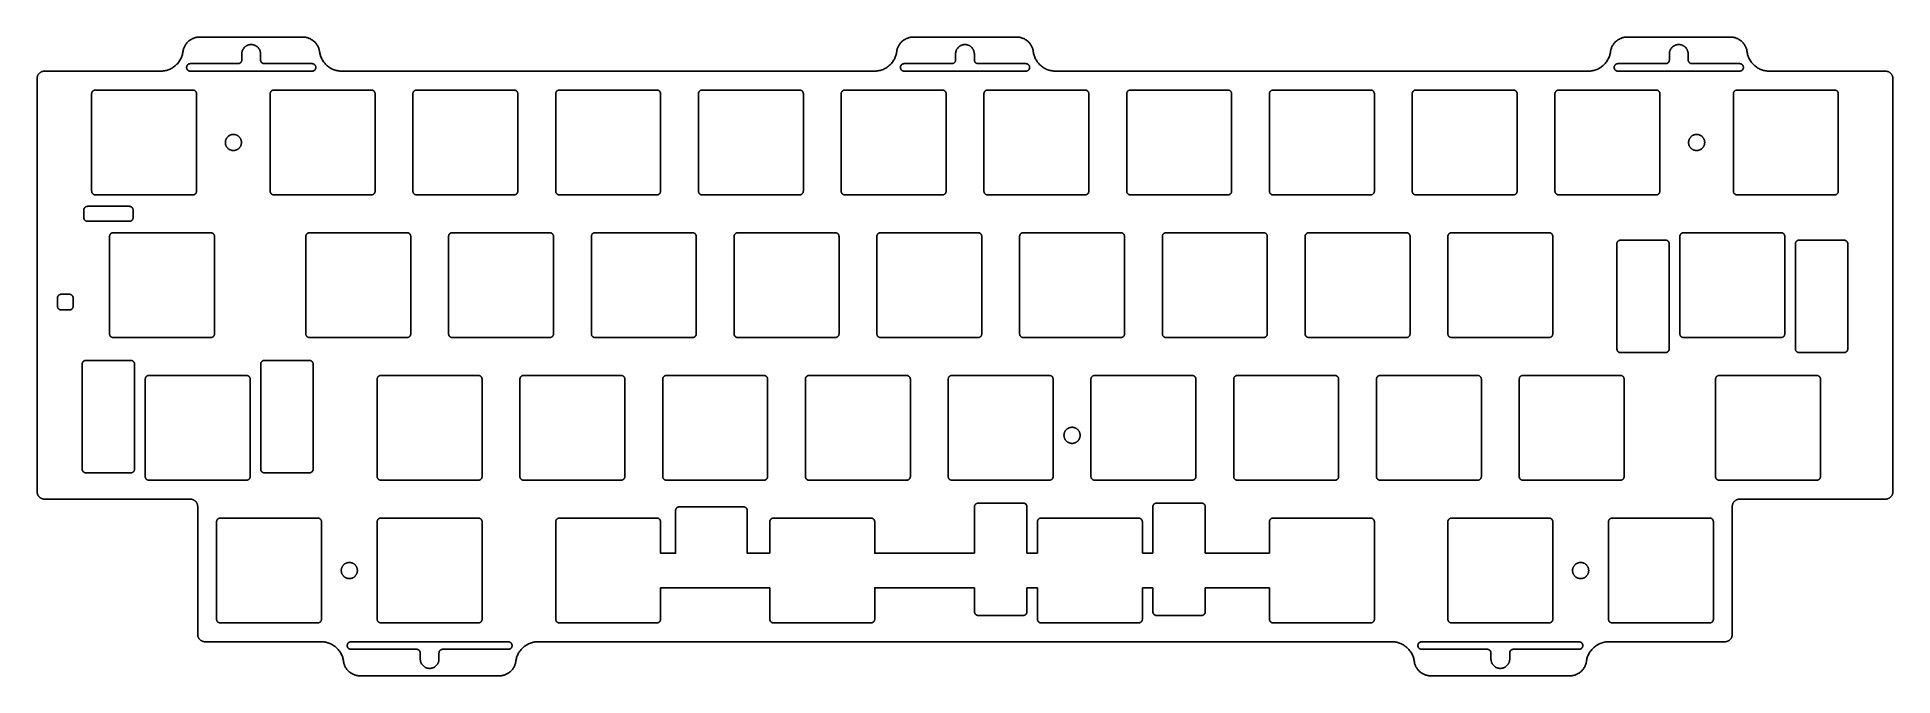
# Model space of a CAD drawing. Header units: millimetres. Extents: x -2983 to -2736, y 250 to 336.
import ezdxf

# ---------------------------------------------------------------- set-up
doc = ezdxf.new("R2010")
doc.units = ezdxf.units.MM
doc.layers.add('默认', color=7, linetype='Continuous', true_color=0xffffff)

msp = doc.modelspace()

# ---------------------------------------------------------------- linework, layer by layer
at = {"layer": '默认'}
for p, q in [((-2977.17, 312.41), (-2977.17, 311.41)), ((-2971.09, 312.91), (-2976.67, 312.91)), ((-2970.59, 311.41), (-2970.59, 312.41)), ((-2976.67, 310.91), (-2971.09, 310.91))]:
    msp.add_line(p, q, dxfattribs=at)
for points in [[(-2979.09, 301.17), (-2979.63, 301.17), (-2980.18, 301.17)], [(-2980.18, 299.07), (-2979.63, 299.07), (-2979.09, 299.07)], [(-2889.13, 272.79), (-2897.7, 272.79)], [(-2898.2, 272.29), (-2898.2, 266.59), (-2900.2, 266.59), (-2900.2, 270.79)], [(-2885.63, 266.59), (-2888.63, 266.59), (-2888.63, 272.29)], [(-2858.31, 266.59), (-2871.63, 266.59), (-2871.63, 270.79)], [(-2849.91, 266.59), (-2851.31, 266.59)], [(-2834.51, 266.59), (-2835.91, 266.59)], [(-2818.95, 266.59), (-2827.51, 266.59)], [(-2900.2, 257.79), (-2900.2, 261.99), (-2885.63, 261.99)], [(-2871.63, 257.79), (-2871.63, 261.99), (-2858.31, 261.99)], [(-2851.31, 261.99), (-2849.91, 261.99)], [(-2835.91, 261.99), (-2834.51, 261.99)], [(-2827.51, 261.99), (-2818.95, 261.99)]]:
    msp.add_lwpolyline(points, dxfattribs=at)
for points, weights in [([(-2963.94, 333.56), (-2963.68, 335.51), (-2961.71, 335.51)], [1, 0.752772652709, 1]), ([(-2947.94, 335.51), (-2945.98, 335.51), (-2945.71, 333.56)], [1, 0.752772652709, 1]), ([(-2868.69, 333.56), (-2868.43, 335.51), (-2866.46, 335.51)], [1, 0.752772652709, 1]), ([(-2852.69, 335.51), (-2850.73, 335.51), (-2850.46, 333.56)], [1, 0.752772652709, 1]), ([(-2773.44, 333.56), (-2773.18, 335.51), (-2771.21, 335.51)], [1, 0.752772652709, 1]), ([(-2757.44, 335.51), (-2755.48, 335.51), (-2755.21, 333.56)], [1, 0.752772652709, 1]), ([(-2966.91, 330.96), (-2964.29, 330.96), (-2963.94, 333.56)], [1, 0.752772652709, 1]), ([(-2956.08, 332.46), (-2956.08, 331.96), (-2956.58, 331.96)], [1, 0.707106781187, 1]), ([(-2953.08, 331.96), (-2953.58, 331.96), (-2953.58, 332.46)], [1, 0.707106781187, 1]), ([(-2945.71, 333.56), (-2945.37, 330.96), (-2942.74, 330.96)], [1, 0.752772652709, 1]), ([(-2871.66, 330.96), (-2869.04, 330.96), (-2868.69, 333.56)], [1, 0.752772652709, 1]), ([(-2860.83, 332.46), (-2860.83, 331.96), (-2861.33, 331.96)], [1, 0.707106781187, 1]), ([(-2857.83, 331.96), (-2858.33, 331.96), (-2858.33, 332.46)], [1, 0.707106781187, 1]), ([(-2850.46, 333.56), (-2850.12, 330.96), (-2847.49, 330.96)], [1, 0.752772652709, 1]), ([(-2776.41, 330.96), (-2773.79, 330.96), (-2773.44, 333.56)], [1, 0.752772652709, 1]), ([(-2765.58, 332.46), (-2765.58, 331.96), (-2766.08, 331.96)], [1, 0.707106781186, 1]), ([(-2762.58, 331.96), (-2763.08, 331.96), (-2763.08, 332.46)], [1, 0.707106781187, 1]), ([(-2755.21, 333.56), (-2754.87, 330.96), (-2752.24, 330.96)], [1, 0.752772652709, 1]), ([(-2983.4, 329.96), (-2983.4, 330.96), (-2982.4, 330.96)], [1, 0.707106781187, 1]), ([(-2736.76, 330.96), (-2735.76, 330.96), (-2735.76, 329.96)], [1, 0.707106781187, 1]), ([(-2975.62, 328.44), (-2976.12, 328.44), (-2976.12, 327.94)], [1, 0.707106781186, 1]), ([(-2962.12, 327.94), (-2962.12, 328.44), (-2962.62, 328.44)], [1, 0.707106781187, 1]), ([(-2951.8, 328.44), (-2952.3, 328.44), (-2952.3, 327.94)], [1, 0.707106781187, 1]), ([(-2938.3, 327.94), (-2938.3, 328.44), (-2938.8, 328.44)], [1, 0.707106781186, 1]), ([(-2932.75, 328.44), (-2933.25, 328.44), (-2933.25, 327.94)], [1, 0.707106781187, 1]), ([(-2919.25, 327.94), (-2919.25, 328.44), (-2919.75, 328.44)], [1, 0.707106781186, 1]), ([(-2913.7, 328.44), (-2914.2, 328.44), (-2914.2, 327.94)], [1, 0.707106781186, 1]), ([(-2900.2, 327.94), (-2900.2, 328.44), (-2900.7, 328.44)], [1, 0.707106781187, 1]), ([(-2894.65, 328.44), (-2895.15, 328.44), (-2895.15, 327.94)], [1, 0.707106781187, 1]), ([(-2881.15, 327.94), (-2881.15, 328.44), (-2881.65, 328.44)], [1, 0.707106781186, 1]), ([(-2875.6, 328.44), (-2876.1, 328.44), (-2876.1, 327.94)], [1, 0.707106781186, 1]), ([(-2862.1, 327.94), (-2862.1, 328.44), (-2862.6, 328.44)], [1, 0.707106781187, 1]), ([(-2856.55, 328.44), (-2857.05, 328.44), (-2857.05, 327.94)], [1, 0.707106781186, 1]), ([(-2843.05, 327.94), (-2843.05, 328.44), (-2843.55, 328.44)], [1, 0.707106781186, 1]), ([(-2837.5, 328.44), (-2838, 328.44), (-2838, 327.94)], [1, 0.707106781187, 1]), ([(-2824, 327.94), (-2824, 328.44), (-2824.5, 328.44)], [1, 0.707106781187, 1]), ([(-2818.45, 328.44), (-2818.95, 328.44), (-2818.95, 327.94)], [1, 0.707106781186, 1]), ([(-2804.95, 327.94), (-2804.95, 328.44), (-2805.45, 328.44)], [1, 0.707106781186, 1]), ([(-2799.4, 328.44), (-2799.9, 328.44), (-2799.9, 327.94)], [1, 0.707106781186, 1]), ([(-2785.9, 327.94), (-2785.9, 328.44), (-2786.4, 328.44)], [1, 0.707106781186, 1]), ([(-2780.35, 328.44), (-2780.85, 328.44), (-2780.85, 327.94)], [1, 0.707106781186, 1]), ([(-2766.85, 327.94), (-2766.85, 328.44), (-2767.35, 328.44)], [1, 0.707106781186, 1]), ([(-2756.54, 328.44), (-2757.04, 328.44), (-2757.04, 327.94)], [1, 0.707106781186, 1]), ([(-2743.04, 327.94), (-2743.04, 328.44), (-2743.54, 328.44)], [1, 0.707106781186, 1]), ([(-2976.12, 314.94), (-2976.12, 314.44), (-2975.62, 314.44)], [1, 0.707106781186, 1]), ([(-2962.62, 314.44), (-2962.12, 314.44), (-2962.12, 314.94)], [1, 0.707106781187, 1]), ([(-2952.3, 314.94), (-2952.3, 314.44), (-2951.8, 314.44)], [1, 0.707106781187, 1]), ([(-2938.8, 314.44), (-2938.3, 314.44), (-2938.3, 314.94)], [1, 0.707106781187, 1]), ([(-2933.25, 314.94), (-2933.25, 314.44), (-2932.75, 314.44)], [1, 0.707106781186, 1]), ([(-2919.75, 314.44), (-2919.25, 314.44), (-2919.25, 314.94)], [1, 0.707106781187, 1]), ([(-2914.2, 314.94), (-2914.2, 314.44), (-2913.7, 314.44)], [1, 0.707106781187, 1]), ([(-2900.7, 314.44), (-2900.2, 314.44), (-2900.2, 314.94)], [1, 0.707106781186, 1]), ([(-2895.15, 314.94), (-2895.15, 314.44), (-2894.65, 314.44)], [1, 0.707106781186, 1]), ([(-2881.65, 314.44), (-2881.15, 314.44), (-2881.15, 314.94)], [1, 0.707106781187, 1]), ([(-2876.1, 314.94), (-2876.1, 314.44), (-2875.6, 314.44)], [1, 0.707106781187, 1]), ([(-2862.6, 314.44), (-2862.1, 314.44), (-2862.1, 314.94)], [1, 0.707106781187, 1]), ([(-2857.05, 314.94), (-2857.05, 314.44), (-2856.55, 314.44)], [1, 0.707106781186, 1]), ([(-2843.55, 314.44), (-2843.05, 314.44), (-2843.05, 314.94)], [1, 0.707106781186, 1]), ([(-2838, 314.94), (-2838, 314.44), (-2837.5, 314.44)], [1, 0.707106781187, 1]), ([(-2824.5, 314.44), (-2824, 314.44), (-2824, 314.94)], [1, 0.707106781187, 1]), ([(-2818.95, 314.94), (-2818.95, 314.44), (-2818.45, 314.44)], [1, 0.707106781186, 1]), ([(-2805.45, 314.44), (-2804.95, 314.44), (-2804.95, 314.94)], [1, 0.707106781187, 1]), ([(-2799.9, 314.94), (-2799.9, 314.44), (-2799.4, 314.44)], [1, 0.707106781186, 1]), ([(-2786.4, 314.44), (-2785.9, 314.44), (-2785.9, 314.94)], [1, 0.707106781186, 1]), ([(-2780.85, 314.94), (-2780.85, 314.44), (-2780.35, 314.44)], [1, 0.707106781187, 1]), ([(-2767.35, 314.44), (-2766.85, 314.44), (-2766.85, 314.94)], [1, 0.707106781186, 1]), ([(-2757.04, 314.94), (-2757.04, 314.44), (-2756.54, 314.44)], [1, 0.707106781187, 1]), ([(-2743.54, 314.44), (-2743.04, 314.44), (-2743.04, 314.94)], [1, 0.707106781186, 1]), ([(-2976.67, 312.91), (-2977.17, 312.91), (-2977.17, 312.41)], [1, 0.707106781187, 1]), ([(-2970.59, 312.41), (-2970.59, 312.91), (-2971.09, 312.91)], [1, 0.707106781187, 1]), ([(-2977.17, 311.41), (-2977.17, 310.91), (-2976.67, 310.91)], [1, 0.707106781187, 1]), ([(-2971.09, 310.91), (-2970.59, 310.91), (-2970.59, 311.41)], [1, 0.707106781186, 1]), ([(-2973.23, 309.39), (-2973.73, 309.39), (-2973.73, 308.89)], [1, 0.707106781186, 1]), ([(-2959.73, 308.89), (-2959.73, 309.39), (-2960.23, 309.39)], [1, 0.707106781187, 1]), ([(-2947.04, 309.39), (-2947.54, 309.39), (-2947.54, 308.89)], [1, 0.707106781186, 1]), ([(-2933.54, 308.89), (-2933.54, 309.39), (-2934.04, 309.39)], [1, 0.707106781187, 1]), ([(-2927.99, 309.39), (-2928.49, 309.39), (-2928.49, 308.89)], [1, 0.707106781187, 1]), ([(-2914.49, 308.89), (-2914.49, 309.39), (-2914.99, 309.39)], [1, 0.707106781187, 1]), ([(-2908.94, 309.39), (-2909.44, 309.39), (-2909.44, 308.89)], [1, 0.707106781187, 1]), ([(-2895.44, 308.89), (-2895.44, 309.39), (-2895.94, 309.39)], [1, 0.707106781187, 1]), ([(-2889.89, 309.39), (-2890.39, 309.39), (-2890.39, 308.89)], [1, 0.707106781186, 1]), ([(-2876.39, 308.89), (-2876.39, 309.39), (-2876.89, 309.39)], [1, 0.707106781187, 1]), ([(-2870.84, 309.39), (-2871.34, 309.39), (-2871.34, 308.89)], [1, 0.707106781186, 1]), ([(-2857.34, 308.89), (-2857.34, 309.39), (-2857.84, 309.39)], [1, 0.707106781186, 1]), ([(-2851.79, 309.39), (-2852.29, 309.39), (-2852.29, 308.89)], [1, 0.707106781186, 1]), ([(-2838.29, 308.89), (-2838.29, 309.39), (-2838.79, 309.39)], [1, 0.707106781187, 1]), ([(-2832.74, 309.39), (-2833.24, 309.39), (-2833.24, 308.89)], [1, 0.707106781186, 1]), ([(-2819.24, 308.89), (-2819.24, 309.39), (-2819.74, 309.39)], [1, 0.707106781188, 1]), ([(-2813.69, 309.39), (-2814.19, 309.39), (-2814.19, 308.89)], [1, 0.707106781187, 1]), ([(-2800.19, 308.89), (-2800.19, 309.39), (-2800.69, 309.39)], [1, 0.707106781187, 1]), ([(-2794.64, 309.39), (-2795.14, 309.39), (-2795.14, 308.89)], [1, 0.707106781186, 1]), ([(-2781.14, 308.89), (-2781.14, 309.39), (-2781.64, 309.39)], [1, 0.707106781187, 1]), ([(-2772.1, 308.39), (-2772.6, 308.39), (-2772.6, 307.89)], [1, 0.707106781187, 1]), ([(-2765.6, 307.9), (-2765.6, 308.4), (-2766.1, 308.39)], [1, 0.707106781187, 1]), ([(-2763.68, 309.39), (-2764.18, 309.39), (-2764.18, 308.89)], [1, 0.707106781186, 1]), ([(-2750.18, 308.89), (-2750.18, 309.39), (-2750.68, 309.39)], [1, 0.707106781187, 1]), ([(-2748.77, 307.9), (-2748.77, 308.4), (-2748.27, 308.39)], [1, 0.707106781187, 1]), ([(-2742.27, 308.39), (-2741.77, 308.39), (-2741.77, 307.89)], [1, 0.707106781187, 1]), ([(-2980.18, 301.17), (-2980.68, 301.17), (-2980.68, 300.67)], [1, 0.707106781187, 1]), ([(-2978.59, 300.67), (-2978.59, 301.17), (-2979.09, 301.17)], [1, 0.707106781187, 1]), ([(-2980.68, 299.57), (-2980.68, 299.07), (-2980.18, 299.07)], [1, 0.707106781187, 1]), ([(-2979.09, 299.07), (-2978.59, 299.07), (-2978.59, 299.57)], [1, 0.707106781187, 1]), ([(-2973.73, 295.89), (-2973.73, 295.39), (-2973.23, 295.39)], [1, 0.707106781186, 1]), ([(-2960.23, 295.39), (-2959.73, 295.39), (-2959.73, 295.89)], [1, 0.707106781187, 1]), ([(-2947.54, 295.89), (-2947.54, 295.39), (-2947.04, 295.39)], [1, 0.707106781186, 1]), ([(-2934.04, 295.39), (-2933.54, 295.39), (-2933.54, 295.89)], [1, 0.707106781187, 1]), ([(-2928.49, 295.89), (-2928.49, 295.39), (-2927.99, 295.39)], [1, 0.707106781186, 1]), ([(-2914.99, 295.39), (-2914.49, 295.39), (-2914.49, 295.89)], [1, 0.707106781187, 1]), ([(-2909.44, 295.89), (-2909.44, 295.39), (-2908.94, 295.39)], [1, 0.707106781187, 1]), ([(-2895.94, 295.39), (-2895.44, 295.39), (-2895.44, 295.89)], [1, 0.707106781186, 1]), ([(-2890.39, 295.89), (-2890.39, 295.39), (-2889.89, 295.39)], [1, 0.707106781186, 1]), ([(-2876.89, 295.39), (-2876.39, 295.39), (-2876.39, 295.89)], [1, 0.707106781187, 1]), ([(-2871.34, 295.89), (-2871.34, 295.39), (-2870.84, 295.39)], [1, 0.707106781186, 1]), ([(-2857.84, 295.39), (-2857.34, 295.39), (-2857.34, 295.89)], [1, 0.707106781185, 1]), ([(-2852.29, 295.89), (-2852.29, 295.39), (-2851.79, 295.39)], [1, 0.707106781186, 1]), ([(-2838.79, 295.39), (-2838.29, 295.39), (-2838.29, 295.89)], [1, 0.707106781186, 1]), ([(-2833.24, 295.89), (-2833.24, 295.39), (-2832.74, 295.39)], [1, 0.707106781187, 1]), ([(-2819.74, 295.39), (-2819.24, 295.39), (-2819.24, 295.89)], [1, 0.707106781188, 1]), ([(-2814.19, 295.89), (-2814.19, 295.39), (-2813.69, 295.39)], [1, 0.707106781185, 1]), ([(-2800.69, 295.39), (-2800.19, 295.39), (-2800.19, 295.89)], [1, 0.707106781187, 1]), ([(-2795.14, 295.89), (-2795.14, 295.39), (-2794.64, 295.39)], [1, 0.707106781186, 1]), ([(-2781.64, 295.39), (-2781.14, 295.39), (-2781.14, 295.89)], [1, 0.707106781187, 1]), ([(-2764.18, 295.89), (-2764.18, 295.39), (-2763.68, 295.39)], [1, 0.707106781186, 1]), ([(-2750.68, 295.39), (-2750.18, 295.39), (-2750.18, 295.89)], [1, 0.707106781187, 1]), ([(-2970.89, 292.34), (-2970.39, 292.34), (-2970.39, 291.84)], [1, 0.707106781187, 1]), ([(-2953.06, 292.34), (-2953.56, 292.34), (-2953.56, 291.84)], [1, 0.707106781187, 1]), ([(-2766.1, 293.38), (-2765.6, 293.38), (-2765.6, 293.88)], [1, 0.707106781187, 1]), ([(-2748.27, 293.38), (-2748.77, 293.38), (-2748.77, 293.88)], [1, 0.707106781187, 1]), ([(-2968.47, 290.33), (-2968.97, 290.33), (-2968.97, 289.83)], [1, 0.707106781187, 1]), ([(-2954.97, 289.83), (-2954.97, 290.33), (-2955.47, 290.33)], [1, 0.707106781186, 1]), ([(-2937.52, 290.33), (-2938.02, 290.33), (-2938.02, 289.83)], [1, 0.707106781187, 1]), ([(-2924.02, 289.83), (-2924.02, 290.33), (-2924.52, 290.33)], [1, 0.707106781186, 1]), ([(-2918.47, 290.33), (-2918.97, 290.33), (-2918.97, 289.83)], [1, 0.707106781187, 1]), ([(-2904.97, 289.83), (-2904.97, 290.33), (-2905.47, 290.33)], [1, 0.707106781187, 1]), ([(-2899.42, 290.33), (-2899.92, 290.33), (-2899.92, 289.83)], [1, 0.707106781187, 1]), ([(-2885.92, 289.83), (-2885.92, 290.33), (-2886.42, 290.33)], [1, 0.707106781188, 1]), ([(-2880.37, 290.33), (-2880.87, 290.33), (-2880.87, 289.83)], [1, 0.707106781186, 1]), ([(-2866.87, 289.83), (-2866.87, 290.33), (-2867.37, 290.33)], [1, 0.707106781187, 1]), ([(-2861.32, 290.33), (-2861.82, 290.33), (-2861.82, 289.83)], [1, 0.707106781187, 1]), ([(-2847.82, 289.83), (-2847.82, 290.33), (-2848.32, 290.33)], [1, 0.707106781187, 1]), ([(-2842.27, 290.33), (-2842.77, 290.33), (-2842.77, 289.83)], [1, 0.707106781186, 1]), ([(-2828.77, 289.83), (-2828.77, 290.33), (-2829.27, 290.33)], [1, 0.707106781187, 1]), ([(-2823.22, 290.33), (-2823.72, 290.33), (-2823.72, 289.83)], [1, 0.707106781186, 1]), ([(-2809.72, 289.83), (-2809.72, 290.33), (-2810.22, 290.33)], [1, 0.707106781188, 1]), ([(-2804.17, 290.33), (-2804.67, 290.33), (-2804.67, 289.83)], [1, 0.707106781187, 1]), ([(-2790.67, 289.83), (-2790.67, 290.33), (-2791.17, 290.33)], [1, 0.707106781186, 1]), ([(-2785.12, 290.33), (-2785.62, 290.33), (-2785.62, 289.83)], [1, 0.707106781186, 1]), ([(-2771.62, 289.83), (-2771.62, 290.33), (-2772.12, 290.33)], [1, 0.707106781186, 1]), ([(-2758.92, 290.33), (-2759.42, 290.33), (-2759.42, 289.83)], [1, 0.707106781186, 1]), ([(-2745.42, 289.83), (-2745.42, 290.33), (-2745.92, 290.33)], [1, 0.707106781186, 1]), ([(-2976.89, 277.33), (-2977.39, 277.33), (-2977.39, 277.83)], [1, 0.707106781187, 1]), ([(-2970.39, 277.83), (-2970.39, 277.33), (-2970.89, 277.33)], [1, 0.707106781187, 1]), ([(-2953.56, 277.83), (-2953.56, 277.33), (-2953.06, 277.33)], [1, 0.707106781187, 1]), ([(-2947.06, 277.33), (-2946.56, 277.33), (-2946.56, 277.83)], [1, 0.707106781187, 1]), ([(-2968.97, 276.84), (-2968.97, 276.34), (-2968.47, 276.34)], [1, 0.707106781187, 1]), ([(-2955.47, 276.34), (-2954.97, 276.34), (-2954.97, 276.84)], [1, 0.707106781186, 1]), ([(-2938.02, 276.84), (-2938.02, 276.34), (-2937.52, 276.34)], [1, 0.707106781186, 1]), ([(-2924.52, 276.34), (-2924.02, 276.34), (-2924.02, 276.84)], [1, 0.707106781186, 1]), ([(-2918.97, 276.84), (-2918.97, 276.34), (-2918.47, 276.34)], [1, 0.707106781186, 1]), ([(-2905.47, 276.34), (-2904.97, 276.34), (-2904.97, 276.84)], [1, 0.707106781186, 1]), ([(-2899.92, 276.84), (-2899.92, 276.34), (-2899.42, 276.34)], [1, 0.707106781186, 1]), ([(-2886.42, 276.34), (-2885.92, 276.34), (-2885.92, 276.84)], [1, 0.707106781186, 1]), ([(-2880.87, 276.84), (-2880.87, 276.34), (-2880.37, 276.34)], [1, 0.707106781186, 1]), ([(-2867.37, 276.34), (-2866.87, 276.34), (-2866.87, 276.84)], [1, 0.707106781186, 1]), ([(-2861.82, 276.84), (-2861.82, 276.34), (-2861.32, 276.34)], [1, 0.707106781186, 1]), ([(-2848.32, 276.34), (-2847.82, 276.34), (-2847.82, 276.84)], [1, 0.707106781186, 1]), ([(-2842.77, 276.84), (-2842.77, 276.34), (-2842.27, 276.34)], [1, 0.707106781186, 1]), ([(-2829.27, 276.34), (-2828.77, 276.34), (-2828.77, 276.84)], [1, 0.707106781186, 1]), ([(-2823.72, 276.84), (-2823.72, 276.34), (-2823.22, 276.34)], [1, 0.707106781185, 1]), ([(-2810.22, 276.34), (-2809.72, 276.34), (-2809.72, 276.84)], [1, 0.707106781186, 1]), ([(-2804.67, 276.84), (-2804.67, 276.34), (-2804.17, 276.34)], [1, 0.707106781186, 1]), ([(-2791.17, 276.34), (-2790.67, 276.34), (-2790.67, 276.84)], [1, 0.707106781186, 1]), ([(-2785.62, 276.84), (-2785.62, 276.34), (-2785.12, 276.34)], [1, 0.707106781186, 1]), ([(-2772.12, 276.34), (-2771.62, 276.34), (-2771.62, 276.84)], [1, 0.707106781186, 1]), ([(-2759.42, 276.84), (-2759.42, 276.34), (-2758.92, 276.34)], [1, 0.707106781186, 1]), ([(-2745.92, 276.34), (-2745.42, 276.34), (-2745.42, 276.84)], [1, 0.707106781186, 1]), ([(-2982.4, 273.82), (-2983.4, 273.82), (-2983.4, 274.82)], [1, 0.707106781187, 1]), ([(-2961.97, 272.82), (-2961.97, 273.82), (-2962.97, 273.82)], [1, 0.707106781187, 1]), ([(-2897.7, 272.79), (-2898.2, 272.79), (-2898.2, 272.29)], [1, 0.707106781187, 1]), ([(-2888.63, 272.29), (-2888.63, 272.79), (-2889.13, 272.79)], [1, 0.707106781187, 1]), ([(-2857.81, 273.29), (-2858.31, 273.29), (-2858.31, 272.79)], [1, 0.707106781187, 1]), ([(-2827.51, 272.79), (-2827.51, 273.29), (-2828.01, 273.29)], [1, 0.707106781187, 1]), ([(-2756.19, 273.82), (-2757.19, 273.82), (-2757.19, 272.82)], [1, 0.707106781187, 1]), ([(-2735.76, 274.82), (-2735.76, 273.82), (-2736.76, 273.82)], [1, 0.707106781187, 1]), ([(-2958.95, 271.29), (-2959.45, 271.29), (-2959.45, 270.79)], [1, 0.707106781186, 1]), ([(-2945.45, 270.79), (-2945.45, 271.29), (-2945.95, 271.29)], [1, 0.707106781187, 1]), ([(-2937.52, 271.29), (-2938.02, 271.29), (-2938.02, 270.79)], [1, 0.707106781186, 1]), ([(-2924.02, 270.79), (-2924.02, 271.29), (-2924.52, 271.29)], [1, 0.707106781187, 1]), ([(-2913.7, 271.29), (-2914.2, 271.29), (-2914.2, 270.79)], [1, 0.707106781186, 1]), ([(-2900.2, 270.79), (-2900.2, 271.29), (-2900.7, 271.29)], [1, 0.707106781187, 1]), ([(-2885.13, 271.29), (-2885.63, 271.29), (-2885.63, 270.79)], [1, 0.707106781186, 1]), ([(-2871.63, 270.79), (-2871.63, 271.29), (-2872.13, 271.29)], [1, 0.707106781187, 1]), ([(-2849.41, 271.29), (-2849.91, 271.29), (-2849.91, 270.79)], [1, 0.707106781186, 1]), ([(-2835.91, 270.79), (-2835.91, 271.29), (-2836.41, 271.29)], [1, 0.707106781187, 1]), ([(-2818.45, 271.29), (-2818.95, 271.29), (-2818.95, 270.79)], [1, 0.707106781186, 1]), ([(-2804.95, 270.79), (-2804.95, 271.29), (-2805.45, 271.29)], [1, 0.707106781187, 1]), ([(-2794.64, 271.29), (-2795.14, 271.29), (-2795.14, 270.79)], [1, 0.707106781186, 1]), ([(-2781.14, 270.79), (-2781.14, 271.29), (-2781.64, 271.29)], [1, 0.707106781187, 1]), ([(-2773.21, 271.29), (-2773.71, 271.29), (-2773.71, 270.79)], [1, 0.707106781186, 1]), ([(-2759.71, 270.79), (-2759.71, 271.29), (-2760.21, 271.29)], [1, 0.707106781187, 1]), ([(-2959.45, 257.79), (-2959.45, 257.29), (-2958.95, 257.29)], [1, 0.707106781186, 1]), ([(-2945.95, 257.29), (-2945.45, 257.29), (-2945.45, 257.79)], [1, 0.707106781187, 1]), ([(-2938.02, 257.79), (-2938.02, 257.29), (-2937.52, 257.29)], [1, 0.707106781186, 1]), ([(-2924.52, 257.29), (-2924.02, 257.29), (-2924.02, 257.79)], [1, 0.707106781187, 1]), ([(-2914.2, 257.79), (-2914.2, 257.29), (-2913.7, 257.29)], [1, 0.707106781186, 1]), ([(-2900.7, 257.29), (-2900.2, 257.29), (-2900.2, 257.79)], [1, 0.707106781187, 1]), ([(-2885.63, 257.79), (-2885.63, 257.29), (-2885.13, 257.29)], [1, 0.707106781186, 1]), ([(-2872.13, 257.29), (-2871.63, 257.29), (-2871.63, 257.79)], [1, 0.707106781187, 1]), ([(-2858.31, 258.78), (-2858.31, 258.28), (-2857.81, 258.28)], [1, 0.707106781187, 1]), ([(-2851.81, 258.28), (-2851.31, 258.28), (-2851.31, 258.78)], [1, 0.707106781187, 1]), ([(-2849.91, 257.79), (-2849.91, 257.29), (-2849.41, 257.29)], [1, 0.707106781186, 1]), ([(-2836.41, 257.29), (-2835.91, 257.29), (-2835.91, 257.79)], [1, 0.707106781187, 1]), ([(-2834.51, 258.78), (-2834.51, 258.28), (-2834.01, 258.28)], [1, 0.707106781187, 1]), ([(-2828.01, 258.28), (-2827.51, 258.28), (-2827.51, 258.78)], [1, 0.707106781187, 1]), ([(-2818.95, 257.79), (-2818.95, 257.29), (-2818.45, 257.29)], [1, 0.707106781186, 1]), ([(-2805.45, 257.29), (-2804.95, 257.29), (-2804.95, 257.79)], [1, 0.707106781187, 1]), ([(-2795.14, 257.79), (-2795.14, 257.29), (-2794.64, 257.29)], [1, 0.707106781186, 1]), ([(-2781.64, 257.29), (-2781.14, 257.29), (-2781.14, 257.79)], [1, 0.707106781187, 1]), ([(-2773.71, 257.79), (-2773.71, 257.29), (-2773.21, 257.29)], [1, 0.707106781186, 1]), ([(-2760.21, 257.29), (-2759.71, 257.29), (-2759.71, 257.79)], [1, 0.707106781187, 1]), ([(-2960.97, 254.77), (-2961.97, 254.77), (-2961.97, 255.77)], [1, 0.707106781187, 1]), ([(-2757.19, 255.77), (-2757.19, 254.77), (-2758.19, 254.77)], [1, 0.707106781187, 1]), ([(-2942.51, 252.17), (-2942.86, 254.77), (-2945.48, 254.77)], [1, 0.752772652709, 1]), ([(-2932.77, 253.77), (-2932.27, 253.77), (-2932.27, 253.27)], [1, 0.707106781187, 1]), ([(-2929.77, 253.27), (-2929.77, 253.77), (-2929.27, 253.77)], [1, 0.707106781187, 1]), ([(-2916.55, 254.77), (-2919.17, 254.77), (-2919.52, 252.17)], [1, 0.752772652709, 1]), ([(-2799.63, 252.17), (-2799.98, 254.77), (-2802.61, 254.77)], [1, 0.752772652709, 1]), ([(-2789.89, 253.77), (-2789.39, 253.77), (-2789.39, 253.27)], [1, 0.707106781187, 1]), ([(-2786.89, 253.27), (-2786.89, 253.77), (-2786.39, 253.77)], [1, 0.707106781187, 1]), ([(-2773.67, 254.77), (-2776.3, 254.77), (-2776.65, 252.17)], [1, 0.752772652709, 1]), ([(-2940.28, 250.22), (-2942.25, 250.22), (-2942.51, 252.17)], [1, 0.752772652709, 1]), ([(-2919.52, 252.17), (-2919.78, 250.22), (-2921.75, 250.22)], [1, 0.752772652709, 1]), ([(-2797.4, 250.22), (-2799.37, 250.22), (-2799.63, 252.17)], [1, 0.752772652709, 1]), ([(-2776.65, 252.17), (-2776.91, 250.22), (-2778.88, 250.22)], [1, 0.752772652709, 1])]:
    msp.add_rational_spline(points, weights, degree=2, dxfattribs=at)
for points in [[(-2961.71, 335.51), (-2954.83, 335.51), (-2947.94, 335.51)], [(-2866.46, 335.51), (-2859.58, 335.51), (-2852.69, 335.51)], [(-2771.21, 335.51), (-2764.33, 335.51), (-2757.44, 335.51)], [(-2956.58, 331.96), (-2959.76, 331.96), (-2962.95, 331.96)], [(-2956.08, 333.26), (-2956.08, 332.86), (-2956.08, 332.46)], [(-2953.58, 332.46), (-2953.58, 332.86), (-2953.58, 333.26)], [(-2946.71, 331.96), (-2949.89, 331.96), (-2953.08, 331.96)], [(-2861.33, 331.96), (-2864.51, 331.96), (-2867.7, 331.96)], [(-2860.83, 333.26), (-2860.83, 332.86), (-2860.83, 332.46)], [(-2858.33, 332.46), (-2858.33, 332.86), (-2858.33, 333.26)], [(-2851.46, 331.96), (-2854.64, 331.96), (-2857.83, 331.96)], [(-2766.08, 331.96), (-2769.26, 331.96), (-2772.45, 331.96)], [(-2765.58, 333.26), (-2765.58, 332.86), (-2765.58, 332.46)], [(-2763.08, 332.46), (-2763.08, 332.86), (-2763.08, 333.26)], [(-2756.21, 331.96), (-2759.39, 331.96), (-2762.58, 331.96)], [(-2983.4, 274.82), (-2983.4, 302.39), (-2983.4, 329.96)], [(-2982.4, 330.96), (-2981.1, 330.96), (-2966.91, 330.96)], [(-2962.95, 330.96), (-2954.83, 330.96), (-2946.71, 330.96)], [(-2942.74, 330.96), (-2911.97, 330.96), (-2871.66, 330.96)], [(-2867.7, 330.96), (-2859.58, 330.96), (-2851.46, 330.96)], [(-2847.49, 330.96), (-2807.23, 330.96), (-2776.41, 330.96)], [(-2772.45, 330.96), (-2764.33, 330.96), (-2756.21, 330.96)], [(-2752.24, 330.96), (-2743.05, 330.96), (-2736.76, 330.96)], [(-2735.76, 329.96), (-2735.76, 302.39), (-2735.76, 274.82)], [(-2976.12, 327.94), (-2976.12, 321.44), (-2976.12, 314.94)], [(-2962.62, 328.44), (-2969.12, 328.44), (-2975.62, 328.44)], [(-2962.12, 314.94), (-2962.12, 321.44), (-2962.12, 327.94)], [(-2952.3, 327.94), (-2952.3, 321.44), (-2952.3, 314.94)], [(-2938.8, 328.44), (-2945.3, 328.44), (-2951.8, 328.44)], [(-2938.3, 314.94), (-2938.3, 321.44), (-2938.3, 327.94)], [(-2933.25, 327.94), (-2933.25, 321.44), (-2933.25, 314.94)], [(-2919.75, 328.44), (-2926.25, 328.44), (-2932.75, 328.44)], [(-2919.25, 314.94), (-2919.25, 321.44), (-2919.25, 327.94)], [(-2914.2, 327.94), (-2914.2, 321.44), (-2914.2, 314.94)], [(-2900.7, 328.44), (-2907.2, 328.44), (-2913.7, 328.44)], [(-2900.2, 314.94), (-2900.2, 321.44), (-2900.2, 327.94)], [(-2895.15, 327.94), (-2895.15, 321.44), (-2895.15, 314.94)], [(-2881.65, 328.44), (-2888.15, 328.44), (-2894.65, 328.44)], [(-2881.15, 314.94), (-2881.15, 321.44), (-2881.15, 327.94)], [(-2876.1, 327.94), (-2876.1, 321.44), (-2876.1, 314.94)], [(-2862.6, 328.44), (-2869.1, 328.44), (-2875.6, 328.44)], [(-2862.1, 314.94), (-2862.1, 321.44), (-2862.1, 327.94)], [(-2857.05, 327.94), (-2857.05, 321.44), (-2857.05, 314.94)], [(-2843.55, 328.44), (-2850.05, 328.44), (-2856.55, 328.44)], [(-2843.05, 314.94), (-2843.05, 321.44), (-2843.05, 327.94)], [(-2838, 327.94), (-2838, 321.44), (-2838, 314.94)], [(-2824.5, 328.44), (-2831, 328.44), (-2837.5, 328.44)], [(-2824, 314.94), (-2824, 321.44), (-2824, 327.94)], [(-2818.95, 327.94), (-2818.95, 321.44), (-2818.95, 314.94)], [(-2805.45, 328.44), (-2811.95, 328.44), (-2818.45, 328.44)], [(-2804.95, 314.94), (-2804.95, 321.44), (-2804.95, 327.94)], [(-2799.9, 327.94), (-2799.9, 321.44), (-2799.9, 314.94)], [(-2786.4, 328.44), (-2792.9, 328.44), (-2799.4, 328.44)], [(-2785.9, 314.94), (-2785.9, 321.44), (-2785.9, 327.94)], [(-2780.85, 327.94), (-2780.85, 321.44), (-2780.85, 314.94)], [(-2767.35, 328.44), (-2773.85, 328.44), (-2780.35, 328.44)], [(-2766.85, 314.94), (-2766.85, 321.44), (-2766.85, 327.94)], [(-2757.04, 327.94), (-2757.04, 321.44), (-2757.04, 314.94)], [(-2743.54, 328.44), (-2750.04, 328.44), (-2756.54, 328.44)], [(-2743.04, 314.94), (-2743.04, 321.44), (-2743.04, 327.94)], [(-2975.62, 314.44), (-2969.12, 314.44), (-2962.62, 314.44)], [(-2951.8, 314.44), (-2945.3, 314.44), (-2938.8, 314.44)], [(-2932.75, 314.44), (-2926.25, 314.44), (-2919.75, 314.44)], [(-2913.7, 314.44), (-2907.2, 314.44), (-2900.7, 314.44)], [(-2894.65, 314.44), (-2888.15, 314.44), (-2881.65, 314.44)], [(-2875.6, 314.44), (-2869.1, 314.44), (-2862.6, 314.44)], [(-2856.55, 314.44), (-2850.05, 314.44), (-2843.55, 314.44)], [(-2837.5, 314.44), (-2831, 314.44), (-2824.5, 314.44)], [(-2818.45, 314.44), (-2811.95, 314.44), (-2805.45, 314.44)], [(-2799.4, 314.44), (-2792.9, 314.44), (-2786.4, 314.44)], [(-2780.35, 314.44), (-2773.85, 314.44), (-2767.35, 314.44)], [(-2756.54, 314.44), (-2750.04, 314.44), (-2743.54, 314.44)], [(-2973.73, 308.89), (-2973.73, 302.39), (-2973.73, 295.89)], [(-2960.23, 309.39), (-2966.73, 309.39), (-2973.23, 309.39)], [(-2959.73, 295.89), (-2959.73, 302.39), (-2959.73, 308.89)], [(-2947.54, 308.89), (-2947.54, 302.39), (-2947.54, 295.89)], [(-2934.04, 309.39), (-2940.54, 309.39), (-2947.04, 309.39)], [(-2933.54, 295.89), (-2933.54, 302.39), (-2933.54, 308.89)], [(-2928.49, 308.89), (-2928.49, 302.39), (-2928.49, 295.89)], [(-2914.99, 309.39), (-2921.49, 309.39), (-2927.99, 309.39)], [(-2914.49, 295.89), (-2914.49, 302.39), (-2914.49, 308.89)], [(-2909.44, 308.89), (-2909.44, 302.39), (-2909.44, 295.89)], [(-2895.94, 309.39), (-2902.44, 309.39), (-2908.94, 309.39)], [(-2895.44, 295.89), (-2895.44, 302.39), (-2895.44, 308.89)], [(-2890.39, 308.89), (-2890.39, 302.39), (-2890.39, 295.89)], [(-2876.89, 309.39), (-2883.39, 309.39), (-2889.89, 309.39)], [(-2876.39, 295.89), (-2876.39, 302.39), (-2876.39, 308.89)], [(-2871.34, 308.89), (-2871.34, 302.39), (-2871.34, 295.89)], [(-2857.84, 309.39), (-2864.34, 309.39), (-2870.84, 309.39)], [(-2857.34, 295.89), (-2857.34, 302.39), (-2857.34, 308.89)], [(-2852.29, 308.89), (-2852.29, 302.39), (-2852.29, 295.89)], [(-2838.79, 309.39), (-2845.29, 309.39), (-2851.79, 309.39)], [(-2838.29, 295.89), (-2838.29, 302.39), (-2838.29, 308.89)], [(-2833.24, 308.89), (-2833.24, 302.39), (-2833.24, 295.89)], [(-2819.74, 309.39), (-2826.24, 309.39), (-2832.74, 309.39)], [(-2819.24, 295.89), (-2819.24, 302.39), (-2819.24, 308.89)], [(-2814.19, 308.89), (-2814.19, 302.39), (-2814.19, 295.89)], [(-2800.69, 309.39), (-2807.19, 309.39), (-2813.69, 309.39)], [(-2800.19, 295.89), (-2800.19, 302.39), (-2800.19, 308.89)], [(-2795.14, 308.89), (-2795.14, 302.39), (-2795.14, 295.89)], [(-2781.64, 309.39), (-2788.14, 309.39), (-2794.64, 309.39)], [(-2781.14, 295.89), (-2781.14, 302.39), (-2781.14, 308.89)], [(-2772.6, 307.89), (-2772.6, 300.9), (-2772.6, 293.91)], [(-2766.1, 308.39), (-2769.1, 308.39), (-2772.1, 308.39)], [(-2765.6, 293.88), (-2765.6, 300.89), (-2765.6, 307.9)], [(-2764.18, 308.89), (-2764.18, 302.39), (-2764.18, 295.89)], [(-2750.68, 309.39), (-2757.18, 309.39), (-2763.68, 309.39)], [(-2750.18, 295.89), (-2750.18, 302.39), (-2750.18, 308.89)], [(-2748.77, 293.88), (-2748.77, 300.89), (-2748.77, 307.9)], [(-2748.27, 308.39), (-2745.27, 308.39), (-2742.27, 308.39)], [(-2741.77, 307.89), (-2741.77, 300.9), (-2741.77, 293.91)], [(-2980.68, 300.67), (-2980.68, 300.12), (-2980.68, 299.57)], [(-2978.59, 299.57), (-2978.59, 300.12), (-2978.59, 300.67)], [(-2973.23, 295.39), (-2966.73, 295.39), (-2960.23, 295.39)], [(-2947.04, 295.39), (-2940.54, 295.39), (-2934.04, 295.39)], [(-2927.99, 295.39), (-2921.49, 295.39), (-2914.99, 295.39)], [(-2908.94, 295.39), (-2902.44, 295.39), (-2895.94, 295.39)], [(-2889.89, 295.39), (-2883.39, 295.39), (-2876.89, 295.39)], [(-2870.84, 295.39), (-2864.34, 295.39), (-2857.84, 295.39)], [(-2851.79, 295.39), (-2845.29, 295.39), (-2838.79, 295.39)], [(-2832.74, 295.39), (-2826.24, 295.39), (-2819.74, 295.39)], [(-2813.69, 295.39), (-2807.19, 295.39), (-2800.69, 295.39)], [(-2794.64, 295.39), (-2788.14, 295.39), (-2781.64, 295.39)], [(-2763.68, 295.39), (-2757.18, 295.39), (-2750.68, 295.39)], [(-2976.85, 292.34), (-2973.87, 292.34), (-2970.89, 292.34)], [(-2947.1, 292.34), (-2950.08, 292.34), (-2953.06, 292.34)], [(-2772.06, 293.38), (-2769.08, 293.38), (-2766.1, 293.38)], [(-2742.31, 293.38), (-2745.29, 293.38), (-2748.27, 293.38)], [(-2977.39, 277.83), (-2977.39, 284.82), (-2977.39, 291.81)], [(-2970.39, 291.84), (-2970.39, 284.83), (-2970.39, 277.83)], [(-2968.97, 289.83), (-2968.97, 283.34), (-2968.97, 276.84)], [(-2955.47, 290.33), (-2961.97, 290.33), (-2968.47, 290.33)], [(-2954.97, 276.84), (-2954.97, 283.34), (-2954.97, 289.83)], [(-2953.56, 291.84), (-2953.56, 284.83), (-2953.56, 277.83)], [(-2946.56, 277.83), (-2946.56, 284.82), (-2946.56, 291.81)], [(-2938.02, 289.83), (-2938.02, 283.34), (-2938.02, 276.84)], [(-2924.52, 290.33), (-2931.02, 290.33), (-2937.52, 290.33)], [(-2924.02, 276.84), (-2924.02, 283.34), (-2924.02, 289.83)], [(-2918.97, 289.83), (-2918.97, 283.34), (-2918.97, 276.84)], [(-2905.47, 290.33), (-2911.97, 290.33), (-2918.47, 290.33)], [(-2904.97, 276.84), (-2904.97, 283.34), (-2904.97, 289.83)], [(-2899.92, 289.83), (-2899.92, 283.34), (-2899.92, 276.84)], [(-2886.42, 290.33), (-2892.92, 290.33), (-2899.42, 290.33)], [(-2885.92, 276.84), (-2885.92, 283.34), (-2885.92, 289.83)], [(-2880.87, 289.83), (-2880.87, 283.34), (-2880.87, 276.84)], [(-2867.37, 290.33), (-2873.87, 290.33), (-2880.37, 290.33)], [(-2866.87, 276.84), (-2866.87, 283.34), (-2866.87, 289.83)], [(-2861.82, 289.83), (-2861.82, 283.34), (-2861.82, 276.84)], [(-2848.32, 290.33), (-2854.82, 290.33), (-2861.32, 290.33)], [(-2847.82, 276.84), (-2847.82, 283.34), (-2847.82, 289.83)], [(-2842.77, 289.83), (-2842.77, 283.34), (-2842.77, 276.84)], [(-2829.27, 290.33), (-2835.77, 290.33), (-2842.27, 290.33)], [(-2828.77, 276.84), (-2828.77, 283.34), (-2828.77, 289.83)], [(-2823.72, 289.83), (-2823.72, 283.34), (-2823.72, 276.84)], [(-2810.22, 290.33), (-2816.72, 290.33), (-2823.22, 290.33)], [(-2809.72, 276.84), (-2809.72, 283.34), (-2809.72, 289.83)], [(-2804.67, 289.83), (-2804.67, 283.34), (-2804.67, 276.84)], [(-2791.17, 290.33), (-2797.67, 290.33), (-2804.17, 290.33)], [(-2790.67, 276.84), (-2790.67, 283.34), (-2790.67, 289.83)], [(-2785.62, 289.83), (-2785.62, 283.34), (-2785.62, 276.84)], [(-2772.12, 290.33), (-2778.62, 290.33), (-2785.12, 290.33)], [(-2771.62, 276.84), (-2771.62, 283.34), (-2771.62, 289.83)], [(-2759.42, 289.83), (-2759.42, 283.34), (-2759.42, 276.84)], [(-2745.92, 290.33), (-2752.42, 290.33), (-2758.92, 290.33)], [(-2745.42, 276.84), (-2745.42, 283.34), (-2745.42, 289.83)], [(-2970.89, 277.33), (-2973.89, 277.33), (-2976.89, 277.33)], [(-2968.47, 276.34), (-2961.97, 276.34), (-2955.47, 276.34)], [(-2953.06, 277.33), (-2950.06, 277.33), (-2947.06, 277.33)], [(-2937.52, 276.34), (-2931.02, 276.34), (-2924.52, 276.34)], [(-2918.47, 276.34), (-2911.97, 276.34), (-2905.47, 276.34)], [(-2899.42, 276.34), (-2892.92, 276.34), (-2886.42, 276.34)], [(-2880.37, 276.34), (-2873.87, 276.34), (-2867.37, 276.34)], [(-2861.32, 276.34), (-2854.82, 276.34), (-2848.32, 276.34)], [(-2842.27, 276.34), (-2835.77, 276.34), (-2829.27, 276.34)], [(-2823.22, 276.34), (-2816.72, 276.34), (-2810.22, 276.34)], [(-2804.17, 276.34), (-2797.67, 276.34), (-2791.17, 276.34)], [(-2785.12, 276.34), (-2778.62, 276.34), (-2772.12, 276.34)], [(-2758.92, 276.34), (-2752.42, 276.34), (-2745.92, 276.34)], [(-2962.97, 273.82), (-2972.68, 273.82), (-2982.4, 273.82)], [(-2961.97, 255.77), (-2961.97, 264.29), (-2961.97, 272.82)], [(-2858.31, 272.79), (-2858.31, 269.69), (-2858.31, 266.59)], [(-2851.85, 273.29), (-2854.83, 273.29), (-2857.81, 273.29)], [(-2851.31, 266.59), (-2851.31, 269.67), (-2851.31, 272.76)], [(-2834.51, 272.76), (-2834.51, 269.67), (-2834.51, 266.59)], [(-2828.01, 273.29), (-2830.99, 273.29), (-2833.97, 273.29)], [(-2827.51, 266.59), (-2827.51, 269.69), (-2827.51, 272.79)], [(-2757.19, 272.82), (-2757.19, 264.29), (-2757.19, 255.77)], [(-2736.76, 273.82), (-2746.47, 273.82), (-2756.19, 273.82)], [(-2959.45, 270.79), (-2959.45, 264.29), (-2959.45, 257.79)], [(-2945.95, 271.29), (-2952.45, 271.29), (-2958.95, 271.29)], [(-2945.45, 257.79), (-2945.45, 264.29), (-2945.45, 270.79)], [(-2938.02, 270.79), (-2938.02, 264.29), (-2938.02, 257.79)], [(-2924.52, 271.29), (-2931.02, 271.29), (-2937.52, 271.29)], [(-2924.02, 257.79), (-2924.02, 264.29), (-2924.02, 270.79)], [(-2914.2, 270.79), (-2914.2, 264.29), (-2914.2, 257.79)], [(-2900.7, 271.29), (-2907.2, 271.29), (-2913.7, 271.29)], [(-2885.63, 270.79), (-2885.63, 268.69), (-2885.63, 266.59)], [(-2872.13, 271.29), (-2878.63, 271.29), (-2885.13, 271.29)], [(-2849.91, 270.79), (-2849.91, 268.69), (-2849.91, 266.59)], [(-2836.41, 271.29), (-2842.91, 271.29), (-2849.41, 271.29)], [(-2835.91, 266.59), (-2835.91, 268.69), (-2835.91, 270.79)], [(-2818.95, 270.79), (-2818.95, 268.69), (-2818.95, 266.59)], [(-2805.45, 271.29), (-2811.95, 271.29), (-2818.45, 271.29)], [(-2804.95, 257.79), (-2804.95, 264.29), (-2804.95, 270.79)], [(-2795.14, 270.79), (-2795.14, 264.29), (-2795.14, 257.79)], [(-2781.64, 271.29), (-2788.14, 271.29), (-2794.64, 271.29)], [(-2781.14, 257.79), (-2781.14, 264.29), (-2781.14, 270.79)], [(-2773.71, 270.79), (-2773.71, 264.29), (-2773.71, 257.79)], [(-2760.21, 271.29), (-2766.71, 271.29), (-2773.21, 271.29)], [(-2759.71, 257.79), (-2759.71, 264.29), (-2759.71, 270.79)], [(-2885.63, 261.99), (-2885.63, 259.89), (-2885.63, 257.79)], [(-2858.31, 261.99), (-2858.31, 260.38), (-2858.31, 258.78)], [(-2851.31, 258.78), (-2851.31, 260.38), (-2851.31, 261.99)], [(-2849.91, 261.99), (-2849.91, 259.89), (-2849.91, 257.79)], [(-2835.91, 257.79), (-2835.91, 259.89), (-2835.91, 261.99)], [(-2834.51, 261.99), (-2834.51, 260.38), (-2834.51, 258.78)], [(-2827.51, 258.78), (-2827.51, 260.38), (-2827.51, 261.99)], [(-2818.95, 261.99), (-2818.95, 259.89), (-2818.95, 257.79)], [(-2857.81, 258.28), (-2854.81, 258.28), (-2851.81, 258.28)], [(-2834.01, 258.28), (-2831.01, 258.28), (-2828.01, 258.28)], [(-2958.95, 257.29), (-2952.45, 257.29), (-2945.95, 257.29)], [(-2937.52, 257.29), (-2931.02, 257.29), (-2924.52, 257.29)], [(-2913.7, 257.29), (-2907.2, 257.29), (-2900.7, 257.29)], [(-2885.13, 257.29), (-2878.63, 257.29), (-2872.13, 257.29)], [(-2849.41, 257.29), (-2842.91, 257.29), (-2836.41, 257.29)], [(-2818.45, 257.29), (-2811.95, 257.29), (-2805.45, 257.29)], [(-2794.64, 257.29), (-2788.14, 257.29), (-2781.64, 257.29)], [(-2773.21, 257.29), (-2766.71, 257.29), (-2760.21, 257.29)], [(-2945.48, 254.77), (-2953.22, 254.77), (-2960.97, 254.77)], [(-2920.51, 254.77), (-2931.02, 254.77), (-2941.52, 254.77)], [(-2941.52, 253.77), (-2937.14, 253.77), (-2932.77, 253.77)], [(-2932.27, 253.27), (-2932.27, 252.87), (-2932.27, 252.47)], [(-2929.77, 252.47), (-2929.77, 252.87), (-2929.77, 253.27)], [(-2929.27, 253.77), (-2924.89, 253.77), (-2920.51, 253.77)], [(-2802.61, 254.77), (-2859.58, 254.77), (-2916.55, 254.77)], [(-2777.64, 254.77), (-2788.14, 254.77), (-2798.64, 254.77)], [(-2798.64, 253.77), (-2794.27, 253.77), (-2789.89, 253.77)], [(-2789.39, 253.27), (-2789.39, 252.87), (-2789.39, 252.47)], [(-2786.89, 252.47), (-2786.89, 252.87), (-2786.89, 253.27)], [(-2786.39, 253.77), (-2782.01, 253.77), (-2777.64, 253.77)], [(-2758.19, 254.77), (-2763.73, 254.77), (-2773.67, 254.77)], [(-2921.75, 250.22), (-2931.02, 250.22), (-2940.28, 250.22)], [(-2778.88, 250.22), (-2788.14, 250.22), (-2797.4, 250.22)]]:
    msp.add_open_spline(points, degree=2, dxfattribs=at)
for points, weights, knots in [([(-2953.58, 333.26), (-2953.58, 334.51), (-2954.83, 334.51), (-2956.08, 334.51), (-2956.08, 333.26)], [1, 0.707106803035, 1.0000000618, 0.707106824884, 1], [-242.193368, -242.193368, -242.193368, -240.229872, -240.229872, -238.266377, -238.266377, -238.266377]), ([(-2858.33, 333.26), (-2858.33, 334.51), (-2859.58, 334.51), (-2860.83, 334.51), (-2860.83, 333.26)], [1, 0.707106803035, 1.0000000618, 0.707106824884, 1], [-147.969501, -147.969501, -147.969501, -146.006006, -146.006006, -144.04251, -144.04251, -144.04251]), ([(-2763.08, 333.26), (-2763.08, 334.51), (-2764.33, 334.51), (-2765.58, 334.51), (-2765.58, 333.26)], [1, 0.707106803035, 1.0000000618, 0.707106824884, 1], [-108.885828, -108.885828, -108.885828, -106.922332, -106.922332, -104.958837, -104.958837, -104.958837]), ([(-2962.95, 331.96), (-2963.28, 331.96), (-2963.41, 331.65), (-2963.51, 331.4), (-2963.37, 331.18), (-2963.22, 330.96), (-2962.95, 330.96)], [1, 0.831555271881, 1, 0.881884916812, 1, 0.881884916812, 1], [-230.34508, -230.34508, -230.34508, -229.756186, -229.756186, -229.265235, -229.265235, -228.774284, -228.774284, -228.774284]), ([(-2946.71, 330.96), (-2946.46, 330.96), (-2946.31, 331.15), (-2946.16, 331.34), (-2946.22, 331.58), (-2946.32, 331.96), (-2946.71, 331.96)], [1, 0.898383925084, 1, 0.898383925084, 1, 0.789160246438, 1], [-212.602137, -212.602137, -212.602137, -212.147417, -212.147417, -211.692696, -211.692696, -211.031341, -211.031341, -211.031341]), ([(-2867.7, 331.96), (-2868.03, 331.96), (-2868.16, 331.65), (-2868.26, 331.4), (-2868.12, 331.18), (-2867.97, 330.96), (-2867.7, 330.96)], [1, 0.831555271881, 1, 0.881884916812, 1, 0.881884916812, 1], [-136.121214, -136.121214, -136.121214, -135.532319, -135.532319, -135.041368, -135.041368, -134.550417, -134.550417, -134.550417]), ([(-2851.46, 330.96), (-2851.21, 330.96), (-2851.06, 331.15), (-2850.91, 331.34), (-2850.97, 331.58), (-2851.07, 331.96), (-2851.46, 331.96)], [1, 0.898383925084, 1, 0.898383925084, 1, 0.789160246438, 1], [-118.378271, -118.378271, -118.378271, -117.92355, -117.92355, -117.46883, -117.46883, -116.807474, -116.807474, -116.807474]), ([(-2772.45, 331.96), (-2772.78, 331.96), (-2772.91, 331.65), (-2773.01, 331.4), (-2772.87, 331.18), (-2772.72, 330.96), (-2772.45, 330.96)], [1, 0.831555271881, 1, 0.881884916812, 1, 0.881884916812, 1], [-97.03754, -97.03754, -97.03754, -96.448646, -96.448646, -95.957695, -95.957695, -95.466744, -95.466744, -95.466744]), ([(-2756.21, 330.96), (-2755.96, 330.96), (-2755.81, 331.15), (-2755.66, 331.34), (-2755.72, 331.58), (-2755.82, 331.96), (-2756.21, 331.96)], [1, 0.898383925084, 1, 0.898383925084, 1, 0.789160246438, 1], [-79.294597, -79.294597, -79.294597, -78.839877, -78.839877, -78.385156, -78.385156, -77.723801, -77.723801, -77.723801]), ([(-2956.13, 321.44), (-2956.13, 322.51), (-2957.21, 322.51), (-2958.28, 322.51), (-2958.28, 321.44), (-2958.28, 320.36), (-2957.21, 320.36), (-2956.13, 320.36), (-2956.13, 321.44)], [1, 0.707106781187, 1, 0.707106781187, 1, 0.707106781187, 1, 0.707106781187, 1], [0, 0, 0, 1.688606, 1.688606, 3.377212, 3.377212, 5.065818, 5.065818, 6.754424, 6.754424, 6.754424]), ([(-2760.87, 321.44), (-2760.87, 322.51), (-2761.95, 322.51), (-2763.02, 322.51), (-2763.02, 321.44), (-2763.02, 320.36), (-2761.95, 320.36), (-2760.87, 320.36), (-2760.87, 321.44)], [1, 0.707106781187, 1, 0.707106781187, 1, 0.707106781187, 1, 0.707106781187, 1], [0, 0, 0, 1.688606, 1.688606, 3.377212, 3.377212, 5.065818, 5.065818, 6.754424, 6.754424, 6.754424]), ([(-2977.39, 291.81), (-2977.39, 292.04), (-2977.23, 292.2), (-2977.07, 292.35), (-2976.85, 292.34)], [1, 0.916284998338, 1, 0.916284998338, 1], [1988.6429263, 1988.6429263, 1988.6429263, 1989.0680246, 1989.0680246, 1989.493123, 1989.493123, 1989.493123]), ([(-2946.56, 291.81), (-2946.56, 292.04), (-2946.72, 292.2), (-2946.88, 292.35), (-2947.1, 292.34)], [1, 0.916284998338, 1, 0.916284998338, 1], [1988.6429263, 1988.6429263, 1988.6429263, 1989.0680246, 1989.0680246, 1989.493123, 1989.493123, 1989.493123]), ([(-2772.6, 293.91), (-2772.6, 293.68), (-2772.44, 293.52), (-2772.28, 293.37), (-2772.06, 293.38)], [1, 0.916284998338, 1, 0.916284998338, 1], [1988.6429263, 1988.6429263, 1988.6429263, 1989.0680246, 1989.0680246, 1989.493123, 1989.493123, 1989.493123]), ([(-2741.77, 293.91), (-2741.77, 293.68), (-2741.93, 293.52), (-2742.09, 293.37), (-2742.31, 293.38)], [1, 0.916284998338, 1, 0.916284998338, 1], [1988.6429263, 1988.6429263, 1988.6429263, 1989.0680246, 1989.0680246, 1989.493123, 1989.493123, 1989.493123]), ([(-2844.22, 282.34), (-2844.22, 283.41), (-2845.29, 283.41), (-2846.37, 283.41), (-2846.37, 282.34), (-2846.37, 281.26), (-2845.29, 281.26), (-2844.22, 281.26), (-2844.22, 282.34)], [1, 0.707106781187, 1, 0.707106781187, 1, 0.707106781187, 1, 0.707106781187, 1], [0, 0, 0, 1.688606, 1.688606, 3.377212, 3.377212, 5.065818, 5.065818, 6.754424, 6.754424, 6.754424]), ([(-2851.31, 272.76), (-2851.3, 272.99), (-2851.46, 273.15), (-2851.62, 273.3), (-2851.85, 273.29)], [1, 0.916284998338, 1, 0.916284998338, 1], [1968.1168737, 1968.1168737, 1968.1168737, 1968.5419721, 1968.5419721, 1968.9670704, 1968.9670704, 1968.9670704]), ([(-2833.97, 273.29), (-2834.19, 273.3), (-2834.35, 273.15), (-2834.52, 272.99), (-2834.51, 272.76)], [1, 0.916284998338, 1, 0.916284998338, 1], [1931.9306075, 1931.9306075, 1931.9306075, 1932.3557059, 1932.3557059, 1932.7808043, 1932.7808043, 1932.7808043]), ([(-2940.66, 264.29), (-2940.66, 265.36), (-2941.73, 265.36), (-2942.81, 265.36), (-2942.81, 264.29), (-2942.81, 263.21), (-2941.73, 263.21), (-2940.66, 263.21), (-2940.66, 264.29)], [1, 0.707106781187, 1, 0.707106781187, 1, 0.707106781187, 1, 0.707106781187, 1], [0, 0, 0, 1.688606, 1.688606, 3.377212, 3.377212, 5.065818, 5.065818, 6.754424, 6.754424, 6.754424]), ([(-2776.35, 264.29), (-2776.35, 265.36), (-2777.42, 265.36), (-2778.5, 265.36), (-2778.5, 264.29), (-2778.5, 263.21), (-2777.42, 263.21), (-2776.35, 263.21), (-2776.35, 264.29)], [1, 0.707106781187, 1, 0.707106781187, 1, 0.707106781187, 1, 0.707106781187, 1], [0, 0, 0, 1.688606, 1.688606, 3.377212, 3.377212, 5.065818, 5.065818, 6.754424, 6.754424, 6.754424]), ([(-2941.52, 254.77), (-2941.79, 254.77), (-2941.93, 254.54), (-2942.08, 254.32), (-2941.98, 254.07), (-2941.85, 253.77), (-2941.52, 253.77)], [1, 0.881884916812, 1, 0.881884916812, 1, 0.831555271881, 1], [-6.653891, -6.653891, -6.653891, -6.16294, -6.16294, -5.671989, -5.671989, -5.083094, -5.083094, -5.083094]), ([(-2920.51, 253.77), (-2920.12, 253.77), (-2920.03, 254.14), (-2919.97, 254.38), (-2920.12, 254.57), (-2920.27, 254.77), (-2920.51, 254.77)], [1, 0.789160246438, 1, 0.898383925084, 1, 0.898383925084, 1], [-24.396834, -24.396834, -24.396834, -23.735478, -23.735478, -23.280758, -23.280758, -22.826038, -22.826038, -22.826038]), ([(-2798.64, 254.77), (-2798.91, 254.77), (-2799.06, 254.54), (-2799.21, 254.32), (-2799.11, 254.07), (-2798.98, 253.77), (-2798.64, 253.77)], [1, 0.881884916812, 1, 0.881884916812, 1, 0.831555271881, 1], [-45.737564, -45.737564, -45.737564, -45.246613, -45.246613, -44.755663, -44.755663, -44.166768, -44.166768, -44.166768]), ([(-2777.64, 253.77), (-2777.25, 253.77), (-2777.15, 254.14), (-2777.09, 254.38), (-2777.24, 254.57), (-2777.39, 254.77), (-2777.64, 254.77)], [1, 0.789160246438, 1, 0.898383925084, 1, 0.898383925084, 1], [-63.480508, -63.480508, -63.480508, -62.819152, -62.819152, -62.364431, -62.364431, -61.909711, -61.909711, -61.909711]), ([(-2932.27, 252.47), (-2932.27, 251.22), (-2931.02, 251.22), (-2929.77, 251.22), (-2929.77, 252.47)], [1, 0.707106824884, 1.0000000618, 0.707106803035, 1], [2.838202, 2.838202, 2.838202, 4.801698, 4.801698, 6.765193, 6.765193, 6.765193]), ([(-2789.39, 252.47), (-2789.39, 251.22), (-2788.14, 251.22), (-2786.89, 251.22), (-2786.89, 252.47)], [1, 0.707106824884, 1.0000000618, 0.707106803035, 1], [-36.245472, -36.245472, -36.245472, -34.281976, -34.281976, -32.31848, -32.31848, -32.31848])]:
    msp.add_rational_spline(points, weights, degree=2, knots=knots, dxfattribs=at)

doc.saveas('drawing.dxf')
